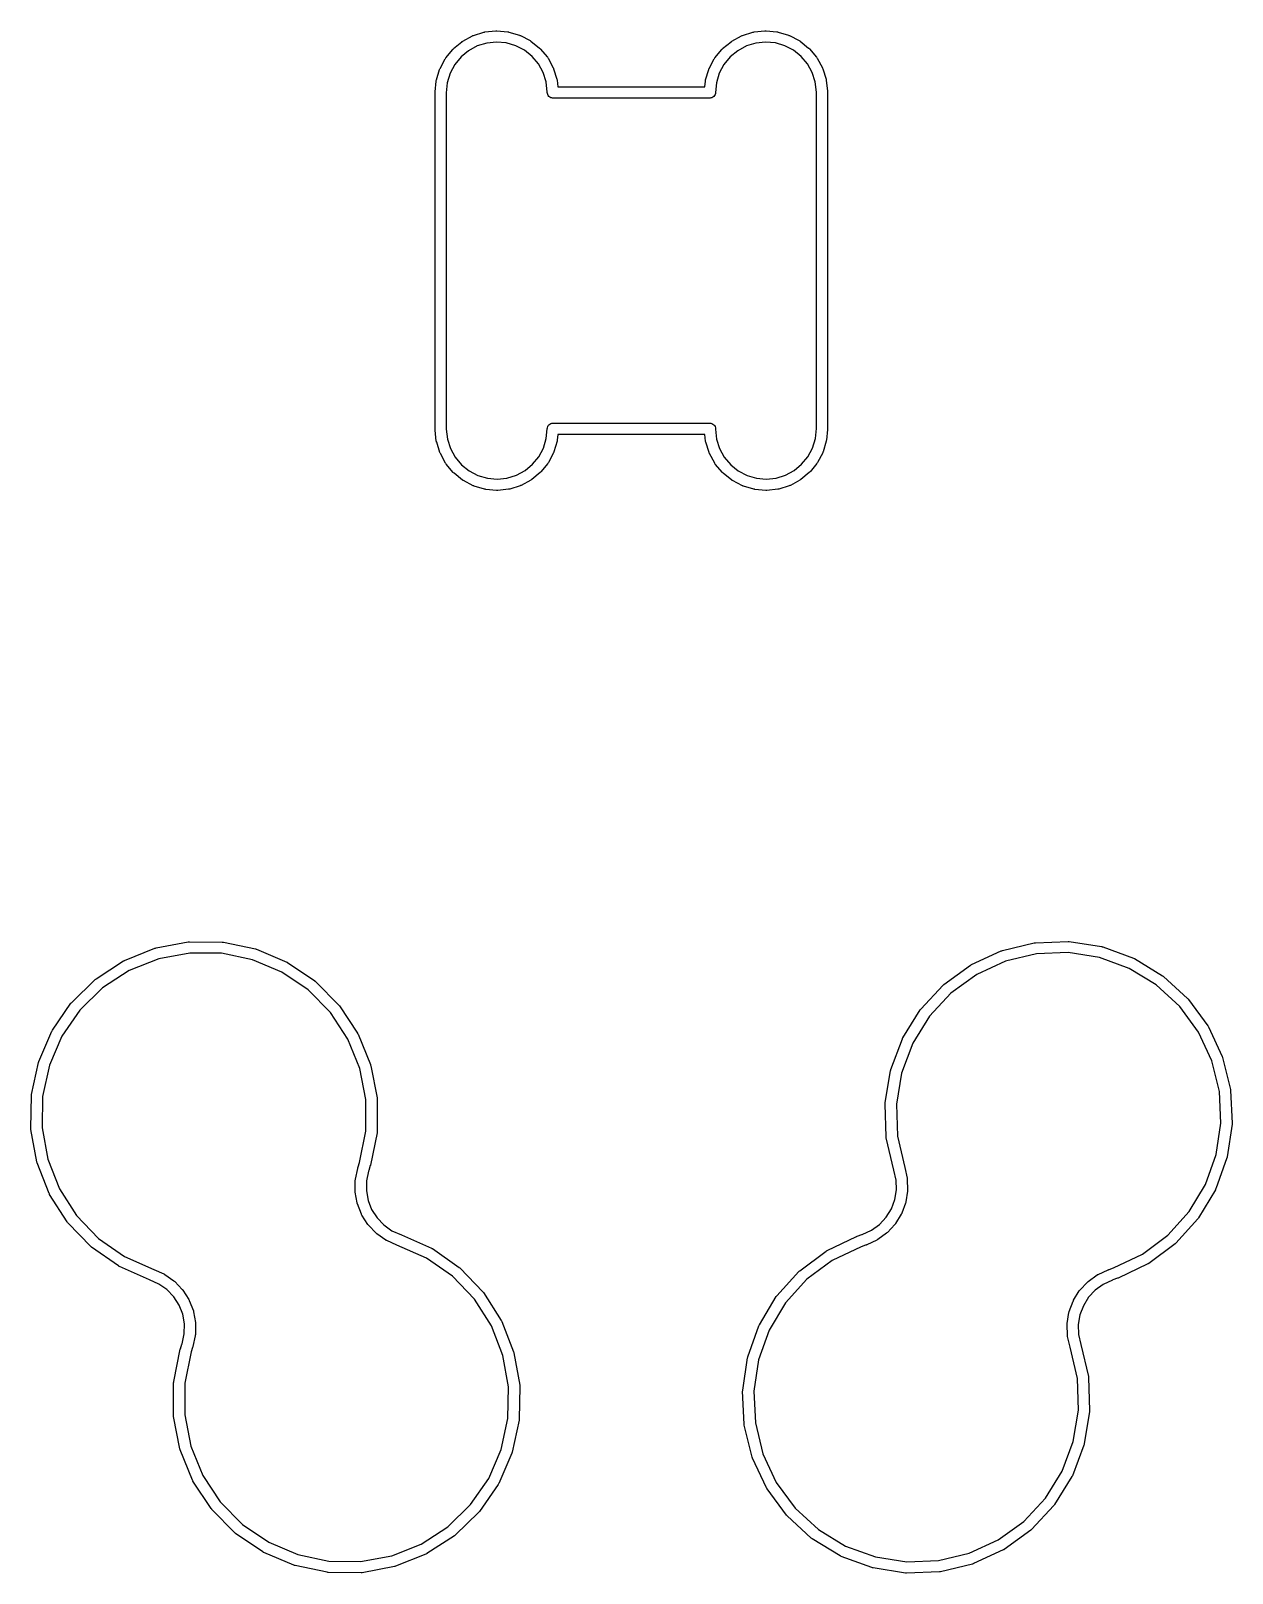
# Model space of a CAD drawing. Extents: x 95 to 260, y -129 to -48.
# Drawn here: x 197.05 to 207.76, y -104.26 to -90.5 of the extents above; entities that cross this region are included whole.
import ezdxf

# ---------------------------------------------------------------- set-up
doc = ezdxf.new("R2010")
doc.units = 0
doc.layers.add('BLACK', color=7, linetype='CONTINUOUS')

msp = doc.modelspace()

# ---------------------------------------------------------------- linework, layer by layer
at = {"layer": 'BLACK', "linetype": 'CONTINUOUS'}
for p, q in [((200.998, -90.5426), (201.091, -90.5137)), ((201.091, -90.5137), (201.092, -90.5135)), ((201.091, -90.5137), (201.091, -90.5137)), ((201.092, -90.5135), (201.096, -90.5126)), ((201.096, -90.5126), (201.1, -90.5117)), ((201.1, -90.5117), (201.198, -90.5015)), ((201.198, -90.5015), (201.198, -90.5015)), ((201.198, -90.5015), (201.198, -90.5015)), ((201.198, -90.5015), (201.203, -90.5015)), ((201.203, -90.5015), (201.207, -90.5015)), ((201.207, -90.5015), (201.304, -90.5103)), ((201.304, -90.5103), (201.304, -90.5103)), ((201.304, -90.5103), (201.304, -90.5103)), ((201.304, -90.5103), (201.305, -90.5104)), ((201.305, -90.5104), (201.31, -90.5113)), ((201.31, -90.5113), (201.314, -90.5121)), ((201.314, -90.5121), (201.408, -90.5397)), ((203.398, -90.5426), (203.491, -90.5137)), ((203.491, -90.5137), (203.492, -90.5135)), ((203.491, -90.5137), (203.491, -90.5137)), ((203.492, -90.5135), (203.496, -90.5126)), ((203.496, -90.5126), (203.5, -90.5117)), ((203.5, -90.5117), (203.598, -90.5015)), ((203.598, -90.5015), (203.598, -90.5015)), ((203.598, -90.5015), (203.598, -90.5015)), ((203.598, -90.5015), (203.603, -90.5015)), ((203.603, -90.5015), (203.607, -90.5015)), ((203.607, -90.5015), (203.704, -90.5103)), ((203.704, -90.5103), (203.704, -90.5103)), ((203.704, -90.5103), (203.704, -90.5103)), ((203.704, -90.5103), (203.705, -90.5104)), ((203.705, -90.5104), (203.71, -90.5113)), ((203.71, -90.5113), (203.714, -90.5121)), ((203.714, -90.5121), (203.808, -90.5397)), ((200.816, -90.6637), (200.82, -90.6604)), ((200.82, -90.6604), (200.895, -90.5982)), ((200.895, -90.5978), (200.899, -90.5953)), ((200.895, -90.5982), (200.895, -90.5978)), ((200.895, -90.5982), (200.895, -90.5982)), ((200.895, -90.5982), (200.895, -90.5982)), ((200.899, -90.5953), (200.903, -90.5927)), ((200.903, -90.5927), (200.989, -90.5463)), ((201.032, -90.6366), (200.955, -90.6784)), ((200.989, -90.546), (200.993, -90.5443)), ((200.989, -90.5463), (200.989, -90.546)), ((200.989, -90.5463), (200.989, -90.5463)), ((200.989, -90.5463), (200.989, -90.5463)), ((200.993, -90.5443), (200.998, -90.5426)), ((201.116, -90.6107), (201.032, -90.6366)), ((201.203, -90.6015), (201.116, -90.6107)), ((201.291, -90.6095), (201.203, -90.6015)), ((201.375, -90.6342), (201.291, -90.6095)), ((201.453, -90.6749), (201.375, -90.6342)), ((201.408, -90.5397), (201.408, -90.5399)), ((201.408, -90.5399), (201.412, -90.5416)), ((201.412, -90.5416), (201.417, -90.5433)), ((201.417, -90.5433), (201.503, -90.5886)), ((201.503, -90.5886), (201.503, -90.5886)), ((201.503, -90.5886), (201.503, -90.5886)), ((201.503, -90.5886), (201.504, -90.5889)), ((201.504, -90.5889), (201.508, -90.5914)), ((201.508, -90.5914), (201.511, -90.5939)), ((201.511, -90.5939), (201.587, -90.655)), ((201.587, -90.655), (201.588, -90.6555)), ((201.588, -90.6555), (201.591, -90.6587)), ((201.591, -90.6587), (201.594, -90.6619)), ((201.594, -90.6619), (201.657, -90.7366)), ((203.216, -90.6637), (203.22, -90.6604)), ((203.22, -90.6604), (203.295, -90.5982)), ((203.295, -90.5978), (203.299, -90.5953)), ((203.295, -90.5982), (203.295, -90.5978)), ((203.295, -90.5982), (203.295, -90.5982)), ((203.295, -90.5982), (203.295, -90.5982)), ((203.299, -90.5953), (203.303, -90.5927)), ((203.303, -90.5927), (203.389, -90.5463)), ((203.432, -90.6366), (203.355, -90.6784)), ((203.389, -90.546), (203.393, -90.5443)), ((203.389, -90.5463), (203.389, -90.546)), ((203.389, -90.5463), (203.389, -90.5463)), ((203.389, -90.5463), (203.389, -90.5463)), ((203.393, -90.5443), (203.398, -90.5426)), ((203.516, -90.6107), (203.432, -90.6366)), ((203.603, -90.6015), (203.516, -90.6107)), ((203.691, -90.6095), (203.603, -90.6015)), ((203.775, -90.6342), (203.691, -90.6095)), ((203.853, -90.6749), (203.775, -90.6342)), ((203.808, -90.5397), (203.808, -90.5399)), ((203.808, -90.5399), (203.812, -90.5416)), ((203.812, -90.5416), (203.817, -90.5433)), ((203.817, -90.5433), (203.903, -90.5886)), ((203.903, -90.5886), (203.903, -90.5886)), ((203.903, -90.5886), (203.903, -90.5886)), ((203.903, -90.5886), (203.904, -90.5889)), ((203.904, -90.5889), (203.908, -90.5914)), ((203.908, -90.5914), (203.911, -90.5939)), ((203.911, -90.5939), (203.987, -90.655)), ((203.987, -90.655), (203.988, -90.6555)), ((203.988, -90.6555), (203.991, -90.6587)), ((203.991, -90.6587), (203.994, -90.6619)), ((203.994, -90.6619), (204.057, -90.7366)), ((200.7, -90.8372), (200.746, -90.7511)), ((200.746, -90.7505), (200.748, -90.7468)), ((200.746, -90.7511), (200.746, -90.7505)), ((200.746, -90.7511), (200.746, -90.7511)), ((200.746, -90.7511), (200.746, -90.7511)), ((200.748, -90.7468), (200.751, -90.743)), ((200.751, -90.743), (200.813, -90.6673)), ((200.813, -90.6668), (200.816, -90.6637)), ((200.813, -90.6673), (200.813, -90.6668)), ((200.887, -90.7343), (200.832, -90.8024)), ((200.955, -90.6784), (200.887, -90.7343)), ((201.521, -90.7299), (201.453, -90.6749)), ((201.577, -90.7971), (201.521, -90.7299)), ((201.62, -90.8741), (201.577, -90.7971)), ((201.657, -90.7366), (201.658, -90.7372)), ((201.658, -90.7372), (201.66, -90.7409)), ((201.66, -90.7409), (201.663, -90.7447)), ((201.663, -90.7447), (201.71, -90.8302)), ((203.1, -90.8372), (203.146, -90.7511)), ((203.146, -90.7505), (203.148, -90.7468)), ((203.146, -90.7511), (203.146, -90.7505)), ((203.146, -90.7511), (203.146, -90.7511)), ((203.146, -90.7511), (203.146, -90.7511)), ((203.148, -90.7468), (203.151, -90.743)), ((203.151, -90.743), (203.213, -90.6673)), ((203.213, -90.6668), (203.216, -90.6637)), ((203.213, -90.6673), (203.213, -90.6668)), ((203.287, -90.7343), (203.232, -90.8024)), ((203.355, -90.6784), (203.287, -90.7343)), ((203.921, -90.7299), (203.853, -90.6749)), ((203.977, -90.7971), (203.921, -90.7299)), ((204.02, -90.8741), (203.977, -90.7971)), ((204.057, -90.7366), (204.058, -90.7372)), ((204.058, -90.7372), (204.06, -90.7409)), ((204.06, -90.7409), (204.063, -90.7447)), ((204.063, -90.7447), (204.11, -90.8302)), ((200.668, -90.9397), (200.696, -90.8463)), ((200.696, -90.8456), (200.698, -90.8415)), ((200.696, -90.8463), (200.696, -90.8456)), ((200.698, -90.8415), (200.7, -90.8372)), ((200.79, -90.8799), (200.765, -90.9639)), ((200.832, -90.8024), (200.79, -90.8799)), ((201.646, -90.9577), (201.62, -90.8741)), ((201.71, -90.8302), (201.71, -90.8302)), ((201.71, -90.8302), (201.71, -90.8302)), ((201.71, -90.8302), (201.71, -90.8308)), ((201.71, -90.8308), (201.712, -90.835)), ((201.712, -90.835), (201.713, -90.8392)), ((201.713, -90.8392), (201.743, -90.9322)), ((201.743, -90.9322), (201.743, -90.9328)), ((201.743, -90.9328), (201.744, -90.9373)), ((203.068, -90.9397), (203.096, -90.8463)), ((203.096, -90.8456), (203.098, -90.8415)), ((203.096, -90.8463), (203.096, -90.8456)), ((203.098, -90.8415), (203.1, -90.8372)), ((203.19, -90.8799), (203.165, -90.9639)), ((203.232, -90.8024), (203.19, -90.8799)), ((204.046, -90.9577), (204.02, -90.8741)), ((204.11, -90.8302), (204.11, -90.8302)), ((204.11, -90.8302), (204.11, -90.8302)), ((204.11, -90.8302), (204.11, -90.8308)), ((204.11, -90.8308), (204.112, -90.835)), ((204.112, -90.835), (204.113, -90.8392)), ((204.113, -90.8392), (204.143, -90.9322)), ((204.143, -90.9322), (204.143, -90.9328)), ((204.143, -90.9328), (204.144, -90.9373)), ((200.656, -91.0464), (200.666, -90.9493)), ((200.656, -91.0488), (200.656, -91.0464)), ((200.656, -91.0464), (200.656, -91.0464)), ((200.656, -94.0537), (200.656, -91.0488)), ((200.666, -90.9486), (200.667, -90.9442)), ((200.666, -90.9492), (200.666, -90.9486)), ((200.666, -90.9493), (200.666, -90.9492)), ((200.666, -90.9493), (200.666, -90.9493)), ((200.667, -90.9442), (200.668, -90.9397)), ((200.765, -90.9639), (200.756, -91.0537)), ((200.756, -91.0537), (200.756, -94.051)), ((201.656, -91.0472), (201.646, -90.9577)), ((201.656, -91.049), (201.656, -91.0472)), ((201.656, -91.0512), (201.656, -91.049)), ((201.657, -91.0611), (201.656, -91.0512)), ((201.66, -91.0705), (201.657, -91.0611)), ((201.664, -91.0792), (201.66, -91.0705)), ((201.744, -90.9373), (201.745, -90.9417)), ((201.745, -90.9417), (201.752, -91.0012)), ((201.752, -91.0012), (203.061, -91.0012)), ((203.061, -91.0012), (203.066, -90.9493)), ((203.066, -90.9486), (203.067, -90.9442)), ((203.066, -90.9492), (203.066, -90.9486)), ((203.066, -90.9493), (203.066, -90.9492)), ((203.066, -90.9493), (203.066, -90.9493)), ((203.067, -90.9442), (203.068, -90.9397)), ((203.153, -91.0705), (203.148, -91.0792)), ((203.156, -91.0611), (203.153, -91.0705)), ((203.165, -90.9639), (203.156, -91.0512)), ((203.156, -91.0512), (203.156, -91.0512)), ((203.156, -91.0512), (203.156, -91.0611)), ((204.056, -91.0472), (204.046, -90.9577)), ((204.056, -91.0515), (204.056, -91.0472)), ((204.056, -94.0488), (204.056, -91.0515)), ((204.144, -90.9373), (204.145, -90.9417)), ((204.145, -90.9417), (204.156, -91.0387)), ((204.156, -91.0387), (204.156, -91.0394)), ((204.156, -91.0394), (204.156, -91.0417)), ((204.156, -91.0417), (204.156, -91.0439)), ((204.156, -91.0439), (204.156, -91.0486)), ((204.156, -91.0486), (204.156, -91.0488)), ((204.156, -91.0488), (204.156, -94.0537)), ((201.671, -91.0868), (201.664, -91.0792)), ((201.678, -91.093), (201.671, -91.0868)), ((201.687, -91.0977), (201.678, -91.093)), ((201.696, -91.1005), (201.687, -91.0977)), ((201.704, -91.1012), (201.696, -91.1005)), ((203.109, -91.1012), (201.704, -91.1012)), ((203.116, -91.1005), (203.109, -91.1012)), ((203.125, -91.0977), (203.116, -91.1005)), ((203.134, -91.093), (203.125, -91.0977)), ((203.142, -91.0868), (203.134, -91.093)), ((203.148, -91.0792), (203.142, -91.0868)), ((200.656, -94.0539), (200.656, -94.0537)), ((200.656, -94.0586), (200.656, -94.0539)), ((200.657, -94.0608), (200.656, -94.0586)), ((200.657, -94.0631), (200.657, -94.0608)), ((200.657, -94.0638), (200.657, -94.0631)), ((200.667, -94.1608), (200.657, -94.0638)), ((200.756, -94.051), (200.756, -94.0553)), ((200.756, -94.0553), (200.766, -94.1448)), ((201.647, -94.1386), (201.656, -94.0513)), ((201.656, -94.0512), (201.657, -94.0414)), ((201.656, -94.0513), (201.656, -94.0512)), ((201.657, -94.0414), (201.66, -94.032)), ((201.66, -94.032), (201.664, -94.0233)), ((201.664, -94.0233), (201.671, -94.0157)), ((201.671, -94.0157), (201.678, -94.0095)), ((201.678, -94.0095), (201.687, -94.0048)), ((201.687, -94.0048), (201.696, -94.002)), ((201.696, -94.002), (201.704, -94.0012)), ((201.704, -94.0012), (203.109, -94.0012)), ((201.752, -94.1012), (201.746, -94.1532)), ((203.061, -94.1012), (201.752, -94.1012)), ((203.067, -94.1608), (203.061, -94.1012)), ((203.109, -94.0012), (203.116, -94.002)), ((203.116, -94.002), (203.125, -94.0048)), ((203.125, -94.0048), (203.134, -94.0095)), ((203.134, -94.0095), (203.142, -94.0157)), ((203.142, -94.0157), (203.148, -94.0233)), ((203.148, -94.0233), (203.153, -94.032)), ((203.153, -94.032), (203.156, -94.0414)), ((203.156, -94.0414), (203.156, -94.0512)), ((203.156, -94.0512), (203.156, -94.0535)), ((203.156, -94.0535), (203.156, -94.0553)), ((203.156, -94.0553), (203.166, -94.1448)), ((204.047, -94.1386), (204.056, -94.0488)), ((204.156, -94.0561), (204.146, -94.1532)), ((204.156, -94.0537), (204.156, -94.0561)), ((204.156, -94.0561), (204.156, -94.0561)), ((200.668, -94.1652), (200.667, -94.1608)), ((200.669, -94.1697), (200.668, -94.1652)), ((200.67, -94.1703), (200.669, -94.1697)), ((200.699, -94.2633), (200.67, -94.1703)), ((200.766, -94.1448), (200.793, -94.2284)), ((200.793, -94.2284), (200.835, -94.3053)), ((201.581, -94.3001), (201.622, -94.2226)), ((201.622, -94.2226), (201.647, -94.1386)), ((201.745, -94.1628), (201.716, -94.2562)), ((201.746, -94.1539), (201.745, -94.1583)), ((201.745, -94.1583), (201.745, -94.1628)), ((201.746, -94.1532), (201.746, -94.1532)), ((201.746, -94.1532), (201.746, -94.1533)), ((201.746, -94.1533), (201.746, -94.1539)), ((203.068, -94.1652), (203.067, -94.1608)), ((203.069, -94.1697), (203.068, -94.1652)), ((203.07, -94.1703), (203.069, -94.1697)), ((203.099, -94.2633), (203.07, -94.1703)), ((203.166, -94.1448), (203.193, -94.2284)), ((203.193, -94.2284), (203.235, -94.3053)), ((203.981, -94.3001), (204.022, -94.2226)), ((204.022, -94.2226), (204.047, -94.1386)), ((204.145, -94.1628), (204.116, -94.2562)), ((204.146, -94.1539), (204.145, -94.1583)), ((204.145, -94.1583), (204.145, -94.1628)), ((204.146, -94.1532), (204.146, -94.1532)), ((204.146, -94.1532), (204.146, -94.1533)), ((204.146, -94.1533), (204.146, -94.1539)), ((200.701, -94.2675), (200.699, -94.2633)), ((200.703, -94.2717), (200.701, -94.2675)), ((200.703, -94.2723), (200.703, -94.2717)), ((200.75, -94.3578), (200.703, -94.2723)), ((200.752, -94.3616), (200.75, -94.3578)), ((200.755, -94.3653), (200.752, -94.3616)), ((200.755, -94.3659), (200.755, -94.3653)), ((200.818, -94.4406), (200.755, -94.3659)), ((200.835, -94.3053), (200.892, -94.3726)), ((200.892, -94.3726), (200.96, -94.4276)), ((201.458, -94.4241), (201.525, -94.3682)), ((201.525, -94.3682), (201.581, -94.3001)), ((201.661, -94.3595), (201.6, -94.4352)), ((201.664, -94.3557), (201.661, -94.3595)), ((201.667, -94.352), (201.664, -94.3557)), ((201.713, -94.2653), (201.667, -94.3514)), ((201.667, -94.3514), (201.667, -94.352)), ((201.714, -94.2611), (201.713, -94.2653)), ((201.716, -94.2569), (201.714, -94.2611)), ((201.716, -94.2562), (201.716, -94.2569)), ((203.101, -94.2675), (203.099, -94.2633)), ((203.103, -94.2717), (203.101, -94.2675)), ((203.103, -94.2723), (203.103, -94.2717)), ((203.15, -94.3578), (203.103, -94.2723)), ((203.152, -94.3616), (203.15, -94.3578)), ((203.155, -94.3653), (203.152, -94.3616)), ((203.155, -94.3659), (203.155, -94.3653)), ((203.218, -94.4406), (203.155, -94.3659)), ((203.235, -94.3053), (203.292, -94.3726)), ((203.292, -94.3726), (203.36, -94.4276)), ((203.858, -94.4241), (203.925, -94.3682)), ((203.925, -94.3682), (203.981, -94.3001)), ((204.061, -94.3595), (204, -94.4352)), ((204.064, -94.3557), (204.061, -94.3595)), ((204.067, -94.352), (204.064, -94.3557)), ((204.113, -94.2653), (204.067, -94.3514)), ((204.067, -94.3514), (204.067, -94.352)), ((204.114, -94.2611), (204.113, -94.2653)), ((204.116, -94.2569), (204.114, -94.2611)), ((204.116, -94.2562), (204.116, -94.2569)), ((200.821, -94.4438), (200.818, -94.4406)), ((200.825, -94.447), (200.821, -94.4438)), ((200.825, -94.4475), (200.825, -94.447)), ((200.901, -94.5086), (200.825, -94.4475)), ((200.905, -94.5111), (200.901, -94.5086)), ((200.909, -94.5136), (200.905, -94.5111)), ((200.909, -94.5139), (200.909, -94.5136)), ((200.996, -94.5592), (200.909, -94.5139)), ((200.909, -94.5139), (200.909, -94.5139)), ((200.909, -94.5139), (200.909, -94.5139)), ((200.96, -94.4276), (201.038, -94.4683)), ((201.038, -94.4683), (201.122, -94.493)), ((201.122, -94.493), (201.209, -94.501)), ((201.209, -94.501), (201.297, -94.4918)), ((201.297, -94.4918), (201.381, -94.4659)), ((201.381, -94.4659), (201.458, -94.4241)), ((201.51, -94.5098), (201.424, -94.5562)), ((201.513, -94.5072), (201.51, -94.5098)), ((201.517, -94.5047), (201.513, -94.5072)), ((201.518, -94.5043), (201.517, -94.5047)), ((201.593, -94.4421), (201.518, -94.5043)), ((201.596, -94.4388), (201.593, -94.4421)), ((201.599, -94.4357), (201.596, -94.4388)), ((201.6, -94.4352), (201.599, -94.4357)), ((201.6, -94.4352), (201.6, -94.4352)), ((201.6, -94.4352), (201.6, -94.4352)), ((203.221, -94.4438), (203.218, -94.4406)), ((203.225, -94.447), (203.221, -94.4438)), ((203.225, -94.4475), (203.225, -94.447)), ((203.301, -94.5086), (203.225, -94.4475)), ((203.305, -94.5111), (203.301, -94.5086)), ((203.309, -94.5136), (203.305, -94.5111)), ((203.309, -94.5139), (203.309, -94.5136)), ((203.396, -94.5592), (203.309, -94.5139)), ((203.309, -94.5139), (203.309, -94.5139)), ((203.309, -94.5139), (203.309, -94.5139)), ((203.36, -94.4276), (203.438, -94.4683)), ((203.438, -94.4683), (203.522, -94.493)), ((203.522, -94.493), (203.609, -94.501)), ((203.609, -94.501), (203.697, -94.4918)), ((203.697, -94.4918), (203.781, -94.4659)), ((203.781, -94.4659), (203.858, -94.4241)), ((203.91, -94.5098), (203.824, -94.5562)), ((203.913, -94.5072), (203.91, -94.5098)), ((203.917, -94.5047), (203.913, -94.5072)), ((203.918, -94.5043), (203.917, -94.5047)), ((203.993, -94.4421), (203.918, -94.5043)), ((203.996, -94.4388), (203.993, -94.4421)), ((203.999, -94.4357), (203.996, -94.4388)), ((204, -94.4352), (203.999, -94.4357)), ((204, -94.4352), (204, -94.4352)), ((204, -94.4352), (204, -94.4352)), ((201, -94.5608), (200.996, -94.5592)), ((201.004, -94.5626), (201, -94.5608)), ((201.005, -94.5628), (201.004, -94.5626)), ((201.098, -94.5904), (201.005, -94.5628)), ((201.103, -94.5912), (201.098, -94.5904)), ((201.107, -94.5921), (201.103, -94.5912)), ((201.108, -94.5922), (201.107, -94.5921)), ((201.205, -94.601), (201.108, -94.5922)), ((201.108, -94.5922), (201.108, -94.5922)), ((201.21, -94.601), (201.205, -94.601)), ((201.214, -94.601), (201.21, -94.601)), ((201.215, -94.601), (201.214, -94.601)), ((201.312, -94.5908), (201.215, -94.601)), ((201.215, -94.601), (201.215, -94.601)), ((201.316, -94.5899), (201.312, -94.5908)), ((201.321, -94.589), (201.316, -94.5899)), ((201.322, -94.5888), (201.321, -94.589)), ((201.415, -94.5599), (201.322, -94.5888)), ((201.322, -94.5888), (201.322, -94.5888)), ((201.419, -94.5582), (201.415, -94.5599)), ((201.423, -94.5565), (201.419, -94.5582)), ((201.424, -94.5562), (201.423, -94.5565)), ((201.424, -94.5562), (201.424, -94.5562)), ((201.424, -94.5562), (201.424, -94.5562)), ((203.4, -94.5608), (203.396, -94.5592)), ((203.404, -94.5626), (203.4, -94.5608)), ((203.405, -94.5628), (203.404, -94.5626)), ((203.498, -94.5904), (203.405, -94.5628)), ((203.503, -94.5912), (203.498, -94.5904)), ((203.507, -94.5921), (203.503, -94.5912)), ((203.508, -94.5922), (203.507, -94.5921)), ((203.605, -94.601), (203.508, -94.5922)), ((203.508, -94.5922), (203.508, -94.5922)), ((203.61, -94.601), (203.605, -94.601)), ((203.614, -94.601), (203.61, -94.601)), ((203.615, -94.601), (203.614, -94.601)), ((203.712, -94.5908), (203.615, -94.601)), ((203.615, -94.601), (203.615, -94.601)), ((203.716, -94.5899), (203.712, -94.5908)), ((203.721, -94.589), (203.716, -94.5899)), ((203.722, -94.5888), (203.721, -94.589)), ((203.815, -94.5599), (203.722, -94.5888)), ((203.722, -94.5888), (203.722, -94.5888)), ((203.819, -94.5582), (203.815, -94.5599)), ((203.823, -94.5565), (203.819, -94.5582)), ((203.824, -94.5562), (203.823, -94.5565)), ((203.824, -94.5562), (203.824, -94.5562)), ((203.824, -94.5562), (203.824, -94.5562)), ((198.168, -98.682), (198.455, -98.628)), ((198.455, -98.628), (198.456, -98.6279)), ((198.456, -98.6279), (198.461, -98.6276)), ((198.461, -98.6276), (198.465, -98.6272)), ((198.465, -98.6272), (198.758, -98.63)), ((198.758, -98.63), (198.759, -98.6301)), ((198.759, -98.6301), (198.763, -98.6306)), ((198.763, -98.6306), (198.768, -98.6311)), ((198.768, -98.6311), (199.054, -98.6908)), ((205.715, -98.705), (205.999, -98.6369)), ((205.999, -98.6369), (206, -98.6367)), ((206, -98.6367), (206.004, -98.6361)), ((206.004, -98.6361), (206.009, -98.6355)), ((206.009, -98.6355), (206.302, -98.6239)), ((206.302, -98.6239), (206.307, -98.6243)), ((206.302, -98.6239), (206.302, -98.6239)), ((206.302, -98.6239), (206.302, -98.6239)), ((206.307, -98.6243), (206.311, -98.6245)), ((206.311, -98.6245), (206.6, -98.67)), ((197.887, -98.7936), (198.158, -98.6848)), ((198.158, -98.6848), (198.159, -98.6845)), ((198.158, -98.6848), (198.158, -98.6848)), ((198.158, -98.6848), (198.158, -98.6848)), ((198.159, -98.6845), (198.163, -98.6833)), ((198.163, -98.6833), (198.168, -98.682)), ((198.469, -98.7272), (198.191, -98.7794)), ((198.752, -98.73), (198.469, -98.7272)), ((199.029, -98.7877), (198.752, -98.73)), ((199.054, -98.6908), (199.055, -98.6909)), ((199.055, -98.6909), (199.059, -98.6923)), ((199.059, -98.6923), (199.063, -98.6937)), ((199.063, -98.6937), (199.333, -98.8079)), ((205.439, -98.8304), (205.705, -98.7082)), ((205.705, -98.7082), (205.706, -98.7079)), ((205.705, -98.7082), (205.705, -98.7082)), ((205.705, -98.7082), (205.705, -98.7082)), ((205.706, -98.7079), (205.71, -98.7065)), ((205.71, -98.7065), (205.715, -98.705)), ((206.018, -98.7352), (205.743, -98.8011)), ((206.301, -98.7241), (206.018, -98.7352)), ((206.58, -98.768), (206.301, -98.7241)), ((206.846, -98.8654), (206.58, -98.768)), ((206.6, -98.67), (206.6, -98.67)), ((206.6, -98.67), (206.6, -98.67)), ((206.6, -98.67), (206.601, -98.6701)), ((206.601, -98.6701), (206.606, -98.6713)), ((206.606, -98.6713), (206.61, -98.6724)), ((206.61, -98.6724), (206.885, -98.7732)), ((206.885, -98.7732), (206.885, -98.7734)), ((206.885, -98.7734), (206.889, -98.7755)), ((206.889, -98.7755), (206.894, -98.7774)), ((206.894, -98.7774), (207.144, -98.9297)), ((197.633, -98.9577), (197.878, -98.7981)), ((197.928, -98.8846), (197.691, -99.0389)), ((197.878, -98.7981), (197.879, -98.7978)), ((197.878, -98.7981), (197.878, -98.7981)), ((197.878, -98.7981), (197.878, -98.7981)), ((197.879, -98.7978), (197.883, -98.7957)), ((197.883, -98.7957), (197.887, -98.7936)), ((198.191, -98.7794), (197.928, -98.8846)), ((199.289, -98.8981), (199.029, -98.7877)), ((199.523, -99.0569), (199.289, -98.8981)), ((199.333, -98.8079), (199.334, -98.8082)), ((199.334, -98.8082), (199.338, -98.8104)), ((199.338, -98.8104), (199.341, -98.8126)), ((199.341, -98.8126), (199.584, -98.9769)), ((205.194, -99.0068), (205.431, -98.8353)), ((205.431, -98.8353), (205.432, -98.8349)), ((205.432, -98.8349), (205.436, -98.8326)), ((205.436, -98.8326), (205.439, -98.8304)), ((205.743, -98.8011), (205.486, -98.9192)), ((207.087, -99.0125), (206.846, -98.8654)), ((197.415, -99.168), (197.625, -98.9638)), ((197.691, -99.0389), (197.488, -99.2363)), ((197.625, -98.9633), (197.629, -98.9606)), ((197.625, -98.9638), (197.625, -98.9633)), ((197.629, -98.9606), (197.633, -98.9577)), ((199.584, -98.9769), (199.584, -98.9769)), ((199.584, -98.9769), (199.584, -98.977)), ((199.584, -98.977), (199.584, -98.9773)), ((199.584, -98.9773), (199.588, -98.9802)), ((199.588, -98.9802), (199.591, -98.9832)), ((199.591, -98.9832), (199.797, -99.1915)), ((204.987, -99.2275), (205.186, -99.0132)), ((205.186, -99.0132), (205.187, -99.0127)), ((205.187, -99.0127), (205.19, -99.0098)), ((205.19, -99.0098), (205.194, -99.0068)), ((205.486, -98.9192), (205.256, -99.0849)), ((207.296, -99.2038), (207.087, -99.0125)), ((207.144, -98.9297), (207.144, -98.93)), ((207.144, -98.93), (207.148, -98.9328)), ((207.148, -98.9328), (207.151, -98.9355)), ((207.151, -98.9355), (207.367, -99.1334)), ((197.243, -99.4165), (197.409, -99.1755)), ((197.409, -99.1749), (197.412, -99.1715)), ((197.409, -99.1755), (197.409, -99.1749)), ((197.409, -99.1755), (197.409, -99.1755)), ((197.409, -99.1755), (197.409, -99.1755)), ((197.412, -99.1715), (197.415, -99.168)), ((199.722, -99.2583), (199.523, -99.0569)), ((199.797, -99.1915), (199.797, -99.192)), ((205.256, -99.0849), (205.064, -99.2921)), ((207.367, -99.1334), (207.368, -99.1339)), ((207.368, -99.1339), (207.371, -99.1373)), ((207.371, -99.1373), (207.374, -99.1407)), ((207.374, -99.1407), (207.547, -99.3767)), ((197.488, -99.2363), (197.328, -99.4692)), ((199.878, -99.4944), (199.722, -99.2583)), ((199.797, -99.192), (199.8, -99.1956)), ((199.8, -99.1956), (199.803, -99.1991)), ((199.803, -99.1991), (199.964, -99.4434)), ((204.827, -99.4843), (204.981, -99.2353)), ((205.064, -99.2921), (204.915, -99.5327)), ((204.981, -99.2353), (204.982, -99.2347)), ((204.981, -99.2353), (204.981, -99.2353)), ((204.981, -99.2353), (204.981, -99.2353)), ((204.982, -99.2347), (204.984, -99.2312)), ((204.984, -99.2312), (204.987, -99.2275)), ((207.463, -99.4319), (207.296, -99.2038)), ((197.122, -99.6938), (197.238, -99.4251)), ((197.238, -99.4244), (197.241, -99.4205)), ((197.238, -99.4251), (197.238, -99.4244)), ((197.241, -99.4205), (197.243, -99.4165)), ((199.964, -99.4434), (199.965, -99.4439)), ((199.965, -99.4439), (199.967, -99.448)), ((199.967, -99.448), (199.969, -99.452)), ((199.969, -99.452), (200.08, -99.7229)), ((207.583, -99.6882), (207.463, -99.4319)), ((207.547, -99.3767), (207.547, -99.3773)), ((207.547, -99.3773), (207.549, -99.3812)), ((207.549, -99.3812), (207.552, -99.3851)), ((207.552, -99.3851), (207.676, -99.6503)), ((197.328, -99.4692), (197.216, -99.729)), ((199.985, -99.7562), (199.878, -99.4944)), ((204.72, -99.7671), (204.823, -99.493)), ((204.915, -99.5327), (204.816, -99.7976)), ((204.823, -99.4924), (204.825, -99.4883)), ((204.823, -99.493), (204.823, -99.4924)), ((204.825, -99.4883), (204.827, -99.4843)), ((197.057, -99.9892), (197.119, -99.7031)), ((197.119, -99.7024), (197.121, -99.6982)), ((197.119, -99.7031), (197.119, -99.7024)), ((197.119, -99.7031), (197.119, -99.7031)), ((197.119, -99.7031), (197.119, -99.7031)), ((197.121, -99.6982), (197.122, -99.6938)), ((197.216, -99.729), (197.156, -100.006)), ((200.08, -99.7229), (200.08, -99.7236)), ((200.08, -99.7236), (200.081, -99.7279)), ((200.081, -99.7279), (200.082, -99.7323)), ((200.082, -99.7323), (200.138, -100.02)), ((207.651, -99.9629), (207.583, -99.6882)), ((207.676, -99.6503), (207.676, -99.6509)), ((207.676, -99.6509), (207.677, -99.6552)), ((207.677, -99.6552), (207.679, -99.6595)), ((207.679, -99.6595), (207.749, -99.9437)), ((200.039, -100.034), (199.985, -99.7562)), ((204.67, -100.065), (204.718, -99.7766)), ((204.718, -99.7759), (204.719, -99.7715)), ((204.718, -99.7766), (204.718, -99.7759)), ((204.719, -99.7715), (204.72, -99.7671)), ((204.816, -99.7976), (204.77, -100.077)), ((197.051, -100.292), (197.056, -99.9989)), ((197.056, -99.9982), (197.057, -99.9938)), ((197.056, -99.9989), (197.056, -99.9982)), ((197.057, -99.9938), (197.057, -99.9892)), ((197.156, -100.006), (197.151, -100.288)), ((207.664, -100.245), (207.651, -99.9629)), ((207.749, -99.9437), (207.749, -99.9444)), ((207.749, -99.9444), (207.75, -99.9488)), ((207.75, -99.9488), (207.75, -99.9533)), ((207.75, -99.9533), (207.764, -100.246)), ((200.039, -100.317), (200.039, -100.034)), ((200.138, -100.02), (200.138, -100.02)), ((200.138, -100.02), (200.138, -100.02)), ((200.138, -100.02), (200.139, -100.02)), ((200.139, -100.02), (200.139, -100.025)), ((200.139, -100.025), (200.139, -100.029)), ((200.139, -100.029), (200.139, -100.322)), ((204.67, -100.07), (204.67, -100.065)), ((204.67, -100.074), (204.67, -100.07)), ((204.67, -100.075), (204.67, -100.074)), ((204.679, -100.368), (204.67, -100.075)), ((204.77, -100.077), (204.779, -100.36)), ((197.052, -100.296), (197.051, -100.292)), ((197.151, -100.288), (197.202, -100.567)), ((207.622, -100.525), (207.664, -100.245)), ((207.764, -100.255), (207.72, -100.545)), ((207.764, -100.246), (207.764, -100.246)), ((207.764, -100.246), (207.764, -100.251)), ((207.764, -100.251), (207.764, -100.255)), ((197.052, -100.301), (197.052, -100.296)), ((197.104, -100.589), (197.052, -100.301)), ((197.052, -100.301), (197.052, -100.301)), ((197.052, -100.301), (197.052, -100.301)), ((197.052, -100.301), (197.052, -100.301)), ((199.982, -100.596), (200.039, -100.317)), ((200.138, -100.332), (200.08, -100.619)), ((200.139, -100.323), (200.138, -100.327)), ((200.138, -100.327), (200.138, -100.332)), ((200.139, -100.322), (200.139, -100.323)), ((204.68, -100.372), (204.679, -100.368)), ((204.68, -100.377), (204.68, -100.372)), ((204.747, -100.663), (204.68, -100.377)), ((204.68, -100.377), (204.68, -100.377)), ((204.779, -100.36), (204.844, -100.64)), ((197.202, -100.567), (197.305, -100.83)), ((207.526, -100.792), (207.622, -100.525)), ((207.718, -100.554), (207.619, -100.83)), ((207.719, -100.55), (207.718, -100.554)), ((207.72, -100.546), (207.719, -100.55)), ((207.72, -100.545), (207.72, -100.546)), ((197.105, -100.594), (197.104, -100.589)), ((197.106, -100.598), (197.105, -100.594)), ((197.107, -100.599), (197.106, -100.598)), ((197.214, -100.871), (197.107, -100.599)), ((199.945, -100.744), (199.966, -100.648)), ((199.966, -100.648), (199.967, -100.645)), ((199.966, -100.648), (199.966, -100.648)), ((199.967, -100.643), (199.97, -100.636)), ((199.967, -100.645), (199.967, -100.643)), ((199.97, -100.636), (199.982, -100.596)), ((200.063, -100.672), (200.044, -100.76)), ((200.065, -100.667), (200.063, -100.672)), ((200.078, -100.624), (200.065, -100.667)), ((200.065, -100.667), (200.065, -100.667)), ((200.065, -100.667), (200.065, -100.667)), ((200.079, -100.622), (200.078, -100.624)), ((200.08, -100.619), (200.079, -100.622)), ((200.08, -100.619), (200.08, -100.619)), ((204.767, -100.753), (204.747, -100.663)), ((204.747, -100.663), (204.747, -100.663)), ((204.844, -100.64), (204.844, -100.64)), ((204.844, -100.64), (204.866, -100.735)), ((197.305, -100.83), (197.458, -101.068)), ((199.943, -100.851), (199.944, -100.753)), ((199.944, -100.753), (199.945, -100.748)), ((199.944, -100.753), (199.944, -100.753)), ((199.945, -100.748), (199.945, -100.744)), ((200.044, -100.76), (200.043, -100.848)), ((204.756, -100.927), (204.77, -100.841)), ((204.77, -100.841), (204.767, -100.753)), ((204.866, -100.735), (204.866, -100.736)), ((204.866, -100.736), (204.867, -100.74)), ((204.867, -100.74), (204.867, -100.745)), ((204.867, -100.745), (204.87, -100.842)), ((204.87, -100.842), (204.87, -100.843)), ((207.381, -101.034), (207.526, -100.792)), ((207.615, -100.839), (207.464, -101.09)), ((207.617, -100.835), (207.615, -100.839)), ((207.619, -100.831), (207.617, -100.835)), ((207.619, -100.83), (207.619, -100.831)), ((197.216, -100.875), (197.214, -100.871)), ((197.218, -100.879), (197.216, -100.875)), ((197.218, -100.88), (197.218, -100.879)), ((197.376, -101.126), (197.218, -100.88)), ((199.943, -100.856), (199.943, -100.851)), ((199.943, -100.86), (199.943, -100.856)), ((199.943, -100.861), (199.943, -100.86)), ((199.961, -100.957), (199.943, -100.861)), ((199.943, -100.861), (199.943, -100.861)), ((199.943, -100.861), (199.943, -100.861)), ((199.962, -100.961), (199.961, -100.957)), ((199.963, -100.965), (199.962, -100.961)), ((199.963, -100.966), (199.963, -100.965)), ((199.999, -101.057), (199.963, -100.966)), ((200.043, -100.848), (200.058, -100.934)), ((200.058, -100.934), (200.09, -101.016)), ((204.725, -101.01), (204.756, -100.927)), ((204.851, -100.958), (204.817, -101.049)), ((204.853, -100.953), (204.851, -100.958)), ((204.854, -100.949), (204.853, -100.953)), ((204.87, -100.852), (204.854, -100.948)), ((204.854, -100.948), (204.854, -100.948)), ((204.854, -100.948), (204.854, -100.948)), ((204.854, -100.948), (204.854, -100.949)), ((204.87, -100.843), (204.87, -100.848)), ((204.87, -100.848), (204.87, -100.852)), ((197.458, -101.068), (197.654, -101.273)), ((200.001, -101.061), (199.999, -101.057)), ((200.003, -101.065), (200.001, -101.061)), ((200.004, -101.066), (200.003, -101.065)), ((200.056, -101.148), (200.004, -101.066)), ((200.004, -101.066), (200.004, -101.066)), ((200.004, -101.066), (200.004, -101.066)), ((200.09, -101.016), (200.138, -101.09)), ((200.138, -101.09), (200.199, -101.153)), ((204.619, -101.149), (204.679, -101.084)), ((204.679, -101.084), (204.725, -101.01)), ((204.813, -101.058), (204.761, -101.141)), ((204.815, -101.054), (204.813, -101.058)), ((204.817, -101.05), (204.815, -101.054)), ((204.817, -101.049), (204.817, -101.05)), ((207.191, -101.244), (207.381, -101.034)), ((207.458, -101.098), (207.262, -101.315)), ((207.461, -101.094), (207.458, -101.098)), ((207.464, -101.09), (207.461, -101.094)), ((207.464, -101.09), (207.464, -101.09)), ((197.379, -101.13), (197.376, -101.126)), ((197.382, -101.134), (197.379, -101.13)), ((197.585, -101.345), (197.382, -101.134)), ((197.382, -101.134), (197.382, -101.134)), ((200.059, -101.151), (200.056, -101.148)), ((200.062, -101.155), (200.059, -101.151)), ((200.062, -101.156), (200.062, -101.155)), ((200.13, -101.226), (200.062, -101.156)), ((200.133, -101.229), (200.13, -101.226)), ((200.137, -101.232), (200.133, -101.229)), ((200.217, -101.288), (200.137, -101.232)), ((200.137, -101.232), (200.137, -101.232)), ((200.137, -101.232), (200.137, -101.232)), ((200.137, -101.232), (200.137, -101.232)), ((200.199, -101.153), (200.271, -101.204)), ((200.271, -101.204), (200.356, -101.241)), ((200.356, -101.241), (200.356, -101.241)), ((200.356, -101.241), (200.623, -101.359)), ((204.151, -101.381), (204.415, -101.255)), ((204.415, -101.255), (204.416, -101.255)), ((204.416, -101.255), (204.418, -101.254)), ((204.418, -101.254), (204.421, -101.253)), ((204.421, -101.253), (204.461, -101.239)), ((204.461, -101.239), (204.466, -101.238)), ((204.461, -101.239), (204.461, -101.239)), ((204.461, -101.239), (204.461, -101.239)), ((204.466, -101.238), (204.548, -101.2)), ((204.548, -101.2), (204.619, -101.149)), ((204.682, -101.227), (204.603, -101.284)), ((204.685, -101.224), (204.682, -101.227)), ((204.689, -101.221), (204.685, -101.224)), ((204.756, -101.149), (204.689, -101.22)), ((204.689, -101.22), (204.689, -101.22)), ((204.689, -101.22), (204.689, -101.22)), ((204.689, -101.22), (204.689, -101.221)), ((204.758, -101.145), (204.756, -101.149)), ((204.761, -101.142), (204.758, -101.145)), ((204.761, -101.141), (204.761, -101.142)), ((206.964, -101.413), (207.191, -101.244)), ((197.588, -101.348), (197.585, -101.345)), ((197.592, -101.351), (197.588, -101.348)), ((197.592, -101.352), (197.592, -101.351)), ((197.832, -101.519), (197.592, -101.352)), ((197.592, -101.352), (197.592, -101.352)), ((197.592, -101.352), (197.592, -101.352)), ((197.654, -101.273), (197.885, -101.435)), ((200.221, -101.291), (200.217, -101.288)), ((200.225, -101.293), (200.221, -101.291)), ((200.226, -101.293), (200.225, -101.293)), ((200.315, -101.332), (200.226, -101.293)), ((200.578, -101.449), (200.315, -101.332)), ((200.315, -101.332), (200.315, -101.332)), ((200.623, -101.359), (200.623, -101.359)), ((200.623, -101.359), (200.623, -101.359)), ((200.623, -101.359), (200.624, -101.359)), ((200.624, -101.359), (200.628, -101.362)), ((200.628, -101.362), (200.632, -101.364)), ((200.632, -101.364), (200.872, -101.532)), ((203.908, -101.561), (204.143, -101.386)), ((204.143, -101.386), (204.147, -101.384)), ((204.143, -101.386), (204.143, -101.386)), ((204.143, -101.386), (204.143, -101.386)), ((204.143, -101.386), (204.143, -101.386)), ((204.147, -101.384), (204.151, -101.381)), ((204.456, -101.347), (204.198, -101.469)), ((204.493, -101.334), (204.456, -101.347)), ((204.501, -101.332), (204.493, -101.334)), ((204.503, -101.331), (204.501, -101.332)), ((204.505, -101.33), (204.503, -101.331)), ((204.594, -101.289), (204.505, -101.33)), ((204.505, -101.33), (204.505, -101.33)), ((204.598, -101.287), (204.594, -101.289)), ((204.602, -101.284), (204.598, -101.287)), ((204.603, -101.284), (204.602, -101.284)), ((207.255, -101.321), (207.02, -101.496)), ((207.258, -101.318), (207.255, -101.321)), ((207.262, -101.315), (207.258, -101.318)), ((207.262, -101.315), (207.262, -101.315)), ((207.262, -101.315), (207.262, -101.315)), ((207.262, -101.315), (207.262, -101.315)), ((197.836, -101.522), (197.832, -101.519)), ((197.84, -101.524), (197.836, -101.522)), ((197.841, -101.524), (197.84, -101.524)), ((198.108, -101.642), (197.841, -101.524)), ((197.841, -101.524), (197.841, -101.524)), ((197.841, -101.524), (197.841, -101.524)), ((197.885, -101.435), (198.149, -101.551)), ((200.81, -101.611), (200.578, -101.449)), ((204.198, -101.469), (203.971, -101.638)), ((206.707, -101.536), (206.964, -101.413)), ((207.012, -101.501), (206.747, -101.627)), ((207.016, -101.499), (207.012, -101.501)), ((207.019, -101.497), (207.016, -101.499)), ((207.02, -101.496), (207.019, -101.497)), ((207.02, -101.496), (207.02, -101.496)), ((207.02, -101.496), (207.02, -101.496)), ((198.193, -101.68), (198.108, -101.642)), ((198.149, -101.551), (198.149, -101.551)), ((198.149, -101.551), (198.238, -101.59)), ((198.238, -101.59), (198.238, -101.59)), ((198.238, -101.59), (198.238, -101.59)), ((198.238, -101.59), (198.239, -101.591)), ((198.239, -101.591), (198.243, -101.593)), ((198.243, -101.593), (198.247, -101.595)), ((198.247, -101.595), (198.327, -101.651)), ((198.327, -101.651), (198.327, -101.651)), ((198.327, -101.651), (198.327, -101.651)), ((198.327, -101.651), (198.327, -101.652)), ((198.327, -101.652), (198.33, -101.655)), ((198.33, -101.655), (198.334, -101.658)), ((198.334, -101.658), (198.401, -101.728)), ((201.006, -101.815), (200.81, -101.611)), ((200.872, -101.532), (200.872, -101.532)), ((200.872, -101.532), (200.876, -101.535)), ((200.876, -101.535), (200.879, -101.538)), ((200.879, -101.538), (201.081, -101.75)), ((203.704, -101.785), (203.901, -101.568)), ((203.971, -101.638), (203.782, -101.848)), ((203.901, -101.567), (203.904, -101.564)), ((203.901, -101.568), (203.901, -101.567)), ((203.901, -101.568), (203.901, -101.568)), ((203.901, -101.568), (203.901, -101.568)), ((203.904, -101.564), (203.908, -101.561)), ((206.407, -101.734), (206.473, -101.662)), ((206.473, -101.662), (206.474, -101.662)), ((206.474, -101.662), (206.477, -101.659)), ((206.477, -101.659), (206.481, -101.656)), ((206.481, -101.656), (206.56, -101.599)), ((206.56, -101.598), (206.564, -101.596)), ((206.56, -101.599), (206.56, -101.598)), ((206.56, -101.599), (206.56, -101.599)), ((206.56, -101.599), (206.56, -101.599)), ((206.564, -101.596), (206.568, -101.594)), ((206.568, -101.594), (206.657, -101.553)), ((206.696, -101.645), (206.614, -101.683)), ((206.657, -101.553), (206.66, -101.552)), ((206.657, -101.553), (206.657, -101.553)), ((206.66, -101.552), (206.662, -101.551)), ((206.662, -101.551), (206.668, -101.549)), ((206.668, -101.549), (206.707, -101.536)), ((206.7, -101.644), (206.696, -101.645)), ((206.742, -101.629), (206.7, -101.644)), ((206.7, -101.644), (206.7, -101.644)), ((206.7, -101.644), (206.7, -101.644)), ((206.744, -101.628), (206.742, -101.629)), ((206.747, -101.627), (206.744, -101.628)), ((206.747, -101.627), (206.747, -101.627)), ((198.265, -101.73), (198.193, -101.68)), ((198.326, -101.794), (198.265, -101.73)), ((198.373, -101.868), (198.326, -101.794)), ((198.401, -101.728), (198.402, -101.729)), ((198.402, -101.729), (198.405, -101.732)), ((198.405, -101.732), (198.407, -101.736)), ((198.407, -101.736), (198.46, -101.818)), ((201.081, -101.75), (201.081, -101.75)), ((201.081, -101.75), (201.081, -101.75)), ((201.081, -101.75), (201.082, -101.75)), ((201.082, -101.75), (201.085, -101.754)), ((201.085, -101.754), (201.088, -101.757)), ((201.088, -101.757), (201.245, -102.004)), ((203.548, -102.043), (203.698, -101.792)), ((203.698, -101.792), (203.699, -101.792)), ((203.699, -101.792), (203.701, -101.788)), ((203.701, -101.788), (203.704, -101.785)), ((206.35, -101.825), (206.401, -101.742)), ((206.401, -101.741), (206.404, -101.738)), ((206.401, -101.742), (206.401, -101.741)), ((206.401, -101.742), (206.401, -101.742)), ((206.401, -101.742), (206.401, -101.742)), ((206.404, -101.738), (206.407, -101.734)), ((206.483, -101.798), (206.437, -101.873)), ((206.543, -101.734), (206.483, -101.798)), ((206.614, -101.683), (206.543, -101.734)), ((198.405, -101.95), (198.373, -101.868)), ((198.46, -101.818), (198.46, -101.819)), ((198.46, -101.819), (198.462, -101.823)), ((198.462, -101.823), (198.464, -101.827)), ((198.464, -101.827), (198.5, -101.918)), ((198.5, -101.918), (198.5, -101.918)), ((198.5, -101.918), (198.5, -101.918)), ((198.5, -101.918), (198.5, -101.919)), ((198.5, -101.919), (198.501, -101.923)), ((198.501, -101.923), (198.502, -101.927)), ((198.502, -101.927), (198.519, -102.024)), ((201.158, -102.054), (201.006, -101.815)), ((203.782, -101.848), (203.636, -102.091)), ((206.293, -102.031), (206.308, -101.934)), ((206.308, -101.934), (206.309, -101.934)), ((206.309, -101.934), (206.31, -101.929)), ((206.31, -101.929), (206.311, -101.925)), ((206.311, -101.925), (206.345, -101.833)), ((206.345, -101.833), (206.348, -101.829)), ((206.345, -101.833), (206.345, -101.833)), ((206.348, -101.829), (206.35, -101.825)), ((206.437, -101.873), (206.406, -101.955)), ((198.42, -102.036), (198.405, -101.95)), ((198.418, -102.124), (198.42, -102.036)), ((198.52, -102.033), (198.518, -102.131)), ((198.519, -102.024), (198.519, -102.024)), ((198.519, -102.024), (198.519, -102.024)), ((198.519, -102.024), (198.519, -102.024)), ((198.519, -102.024), (198.52, -102.029)), ((198.52, -102.029), (198.52, -102.033)), ((201.261, -102.317), (201.158, -102.054)), ((201.245, -102.004), (201.245, -102.005)), ((201.245, -102.005), (201.247, -102.009)), ((201.247, -102.009), (201.25, -102.013)), ((201.25, -102.013), (201.356, -102.285)), ((203.445, -102.328), (203.544, -102.052)), ((203.544, -102.052), (203.546, -102.048)), ((203.544, -102.052), (203.544, -102.052)), ((203.544, -102.052), (203.544, -102.052)), ((203.544, -102.052), (203.544, -102.052)), ((203.546, -102.048), (203.548, -102.043)), ((206.292, -102.035), (206.293, -102.031)), ((206.292, -102.04), (206.292, -102.035)), ((206.295, -102.138), (206.292, -102.04)), ((206.292, -102.04), (206.292, -102.04)), ((206.406, -101.955), (206.392, -102.042)), ((206.392, -102.042), (206.395, -102.13)), ((198.385, -102.257), (198.398, -102.216)), ((198.398, -102.216), (198.399, -102.212)), ((198.398, -102.216), (198.398, -102.216)), ((198.398, -102.216), (198.398, -102.216)), ((198.399, -102.212), (198.418, -102.124)), ((198.517, -102.141), (198.496, -102.236)), ((198.518, -102.132), (198.517, -102.136)), ((198.517, -102.136), (198.517, -102.141)), ((198.518, -102.131), (198.518, -102.132)), ((203.636, -102.091), (203.541, -102.357)), ((206.296, -102.143), (206.295, -102.138)), ((206.296, -102.147), (206.296, -102.143)), ((206.297, -102.148), (206.296, -102.147)), ((206.319, -102.243), (206.297, -102.148)), ((206.297, -102.148), (206.297, -102.148)), ((206.297, -102.148), (206.297, -102.148)), ((206.395, -102.13), (206.416, -102.22)), ((198.325, -102.549), (198.383, -102.262)), ((198.383, -102.261), (198.384, -102.259)), ((198.383, -102.262), (198.383, -102.261)), ((198.384, -102.259), (198.385, -102.257)), ((198.481, -102.285), (198.424, -102.564)), ((198.493, -102.247), (198.481, -102.285)), ((198.495, -102.241), (198.493, -102.247)), ((198.496, -102.237), (198.495, -102.239)), ((198.495, -102.239), (198.495, -102.241)), ((198.496, -102.236), (198.496, -102.237)), ((201.311, -102.596), (201.261, -102.317)), ((201.356, -102.285), (201.356, -102.285)), ((201.356, -102.285), (201.356, -102.285)), ((201.356, -102.285), (201.356, -102.286)), ((201.356, -102.286), (201.358, -102.29)), ((201.358, -102.29), (201.359, -102.295)), ((201.359, -102.295), (201.411, -102.583)), ((203.399, -102.627), (203.442, -102.337)), ((203.442, -102.337), (203.443, -102.337)), ((203.443, -102.337), (203.444, -102.332)), ((203.444, -102.332), (203.445, -102.328)), ((206.384, -102.523), (206.319, -102.243)), ((206.319, -102.243), (206.319, -102.243)), ((206.416, -102.22), (206.416, -102.22)), ((206.416, -102.22), (206.416, -102.22)), ((206.416, -102.22), (206.482, -102.505)), ((203.541, -102.357), (203.499, -102.637)), ((198.323, -102.851), (198.324, -102.559)), ((198.324, -102.558), (198.325, -102.554)), ((198.324, -102.559), (198.324, -102.558)), ((198.325, -102.554), (198.325, -102.549)), ((198.424, -102.564), (198.423, -102.847)), ((201.306, -102.879), (201.311, -102.596)), ((201.411, -102.593), (201.406, -102.885)), ((201.411, -102.583), (201.411, -102.584)), ((201.411, -102.584), (201.411, -102.588)), ((201.411, -102.588), (201.411, -102.593)), ((203.399, -102.631), (203.399, -102.627)), ((206.393, -102.806), (206.384, -102.523)), ((206.482, -102.505), (206.482, -102.506)), ((206.482, -102.506), (206.483, -102.511)), ((206.483, -102.511), (206.483, -102.515)), ((206.483, -102.515), (206.493, -102.808)), ((203.398, -102.636), (203.399, -102.631)), ((203.398, -102.637), (203.398, -102.636)), ((203.398, -102.636), (203.398, -102.636)), ((203.398, -102.636), (203.398, -102.636)), ((203.412, -102.929), (203.398, -102.637)), ((203.499, -102.637), (203.512, -102.919)), ((198.323, -102.856), (198.323, -102.851)), ((198.324, -102.861), (198.323, -102.856)), ((198.38, -103.149), (198.324, -102.861)), ((198.324, -102.861), (198.324, -102.861)), ((198.423, -102.847), (198.477, -103.125)), ((201.246, -103.155), (201.306, -102.879)), ((201.405, -102.895), (201.343, -103.181)), ((201.406, -102.886), (201.405, -102.89)), ((201.405, -102.89), (201.405, -102.895)), ((201.406, -102.885), (201.406, -102.886)), ((206.347, -103.085), (206.393, -102.806)), ((206.492, -102.817), (206.445, -103.106)), ((206.493, -102.813), (206.492, -102.817)), ((206.493, -102.808), (206.493, -102.808)), ((206.493, -102.808), (206.493, -102.813)), ((203.413, -102.933), (203.412, -102.929)), ((203.413, -102.938), (203.413, -102.933)), ((203.413, -102.939), (203.413, -102.938)), ((203.483, -103.223), (203.413, -102.939)), ((203.413, -102.939), (203.413, -102.939)), ((203.413, -102.939), (203.413, -102.939)), ((203.512, -102.919), (203.579, -103.194)), ((198.381, -103.153), (198.38, -103.149)), ((198.382, -103.157), (198.381, -103.153)), ((198.382, -103.158), (198.382, -103.157)), ((198.493, -103.429), (198.382, -103.158)), ((198.382, -103.158), (198.382, -103.158)), ((198.382, -103.158), (198.382, -103.158)), ((198.477, -103.125), (198.584, -103.387)), ((201.134, -103.415), (201.246, -103.155)), ((201.343, -103.181), (201.343, -103.182)), ((206.248, -103.35), (206.347, -103.085)), ((206.442, -103.116), (206.339, -103.39)), ((206.443, -103.111), (206.442, -103.116)), ((206.445, -103.107), (206.443, -103.111)), ((206.445, -103.106), (206.445, -103.106)), ((206.445, -103.106), (206.445, -103.106)), ((206.445, -103.106), (206.445, -103.107)), ((201.34, -103.19), (201.224, -103.459)), ((201.341, -103.186), (201.34, -103.19)), ((201.343, -103.182), (201.341, -103.186)), ((203.485, -103.227), (203.483, -103.223)), ((203.486, -103.231), (203.485, -103.227)), ((203.487, -103.232), (203.486, -103.231)), ((203.611, -103.497), (203.487, -103.232)), ((203.579, -103.194), (203.699, -103.45)), ((198.495, -103.433), (198.493, -103.429)), ((198.497, -103.437), (198.495, -103.433)), ((198.497, -103.438), (198.497, -103.437)), ((198.658, -103.682), (198.497, -103.438)), ((198.497, -103.438), (198.497, -103.438)), ((198.497, -103.438), (198.497, -103.438)), ((198.584, -103.387), (198.739, -103.623)), ((200.973, -103.647), (201.134, -103.415)), ((203.699, -103.45), (203.867, -103.679)), ((206.099, -103.591), (206.248, -103.35)), ((206.335, -103.398), (206.181, -103.647)), ((206.337, -103.394), (206.335, -103.398)), ((206.339, -103.39), (206.337, -103.394)), ((206.339, -103.39), (206.339, -103.39)), ((201.219, -103.467), (201.053, -103.708)), ((201.221, -103.463), (201.219, -103.467)), ((201.223, -103.46), (201.221, -103.463)), ((201.224, -103.459), (201.223, -103.46)), ((201.224, -103.459), (201.224, -103.459)), ((201.224, -103.459), (201.224, -103.459)), ((203.613, -103.501), (203.611, -103.497)), ((203.615, -103.505), (203.613, -103.501)), ((203.616, -103.506), (203.615, -103.505)), ((203.789, -103.742), (203.616, -103.506)), ((203.616, -103.506), (203.616, -103.506)), ((203.616, -103.506), (203.616, -103.506)), ((205.906, -103.798), (206.099, -103.591)), ((198.661, -103.686), (198.658, -103.682)), ((198.664, -103.689), (198.661, -103.686)), ((198.665, -103.69), (198.664, -103.689)), ((198.87, -103.898), (198.665, -103.69)), ((198.739, -103.623), (198.938, -103.825)), ((200.77, -103.845), (200.973, -103.647)), ((201.046, -103.716), (200.836, -103.92)), ((201.049, -103.712), (201.046, -103.716)), ((201.052, -103.709), (201.049, -103.712)), ((201.053, -103.708), (201.052, -103.709)), ((201.053, -103.708), (201.053, -103.708)), ((201.053, -103.708), (201.053, -103.708)), ((203.867, -103.679), (204.075, -103.87)), ((206.175, -103.655), (205.976, -103.869)), ((206.178, -103.652), (206.175, -103.655)), ((206.181, -103.648), (206.178, -103.652)), ((206.181, -103.647), (206.181, -103.648)), ((198.938, -103.825), (199.172, -103.984)), ((200.533, -103.999), (200.77, -103.845)), ((203.792, -103.745), (203.789, -103.742)), ((203.795, -103.748), (203.792, -103.745)), ((203.795, -103.749), (203.795, -103.748)), ((204.011, -103.947), (203.795, -103.749)), ((205.677, -103.963), (205.906, -103.798)), ((205.976, -103.869), (205.975, -103.87)), ((198.874, -103.901), (198.87, -103.898)), ((198.877, -103.904), (198.874, -103.901)), ((199.12, -104.069), (198.877, -103.904)), ((198.877, -103.904), (198.877, -103.904)), ((199.172, -103.984), (199.432, -104.094)), ((200.27, -104.104), (200.533, -103.999)), ((200.829, -103.926), (200.583, -104.085)), ((200.832, -103.923), (200.829, -103.926)), ((200.836, -103.92), (200.832, -103.923)), ((200.836, -103.92), (200.836, -103.92)), ((204.015, -103.95), (204.011, -103.947)), ((204.018, -103.952), (204.015, -103.95)), ((204.019, -103.953), (204.018, -103.952)), ((204.269, -104.105), (204.019, -103.953)), ((204.019, -103.953), (204.019, -103.953)), ((204.019, -103.953), (204.019, -103.953)), ((204.075, -103.87), (204.317, -104.017)), ((205.42, -104.081), (205.677, -103.963)), ((205.968, -103.876), (205.731, -104.047)), ((205.972, -103.873), (205.968, -103.876)), ((205.975, -103.87), (205.972, -103.873)), ((199.124, -104.071), (199.12, -104.069)), ((199.127, -104.074), (199.124, -104.071)), ((199.128, -104.074), (199.127, -104.074)), ((199.397, -104.188), (199.128, -104.074)), ((199.432, -104.094), (199.709, -104.152)), ((199.992, -104.155), (200.27, -104.104)), ((200.574, -104.09), (200.303, -104.198)), ((200.578, -104.088), (200.574, -104.09)), ((200.582, -104.086), (200.578, -104.088)), ((200.583, -104.085), (200.582, -104.086)), ((200.583, -104.085), (200.583, -104.085)), ((200.583, -104.085), (200.583, -104.085)), ((204.273, -104.107), (204.269, -104.105)), ((204.277, -104.109), (204.273, -104.107)), ((204.278, -104.109), (204.277, -104.109)), ((204.552, -104.21), (204.278, -104.109)), ((204.278, -104.109), (204.278, -104.109)), ((204.278, -104.109), (204.278, -104.109)), ((204.317, -104.017), (204.582, -104.114)), ((204.582, -104.114), (204.862, -104.158)), ((205.144, -104.147), (205.42, -104.081)), ((205.723, -104.052), (205.457, -104.174)), ((205.727, -104.05), (205.723, -104.052)), ((205.731, -104.048), (205.727, -104.05)), ((205.731, -104.047), (205.731, -104.048)), ((199.402, -104.19), (199.397, -104.188)), ((199.406, -104.191), (199.402, -104.19)), ((199.407, -104.191), (199.406, -104.191)), ((199.693, -104.251), (199.407, -104.191)), ((199.407, -104.191), (199.407, -104.191)), ((199.407, -104.191), (199.407, -104.191)), ((199.698, -104.252), (199.693, -104.251)), ((199.702, -104.252), (199.698, -104.252)), ((199.703, -104.252), (199.702, -104.252)), ((199.996, -104.255), (199.703, -104.252)), ((199.709, -104.152), (199.992, -104.155)), ((200, -104.255), (199.996, -104.255)), ((200.005, -104.255), (200, -104.255)), ((200.293, -104.201), (200.005, -104.255)), ((200.005, -104.255), (200.005, -104.255)), ((200.005, -104.255), (200.005, -104.255)), ((200.005, -104.255), (200.005, -104.255)), ((200.298, -104.2), (200.293, -104.201)), ((200.302, -104.198), (200.298, -104.2)), ((200.303, -104.198), (200.302, -104.198)), ((200.303, -104.198), (200.303, -104.198)), ((200.303, -104.198), (200.303, -104.198)), ((204.557, -104.211), (204.552, -104.21)), ((204.561, -104.212), (204.557, -104.211)), ((204.562, -104.212), (204.561, -104.212)), ((204.851, -104.258), (204.562, -104.212)), ((204.856, -104.258), (204.851, -104.258)), ((204.86, -104.259), (204.856, -104.258)), ((204.861, -104.259), (204.86, -104.259)), ((205.153, -104.247), (204.861, -104.259)), ((204.861, -104.259), (204.861, -104.259)), ((204.861, -104.259), (204.861, -104.259)), ((204.862, -104.158), (205.144, -104.147)), ((205.158, -104.246), (205.153, -104.247)), ((205.162, -104.246), (205.158, -104.246)), ((205.163, -104.246), (205.162, -104.246)), ((205.448, -104.178), (205.163, -104.246)), ((205.452, -104.176), (205.448, -104.178)), ((205.456, -104.175), (205.452, -104.176)), ((205.457, -104.174), (205.456, -104.175)), ((205.457, -104.174), (205.457, -104.174)), ((205.457, -104.174), (205.457, -104.174))]:
    msp.add_line(p, q, dxfattribs=at)

doc.saveas('drawing.dxf')
